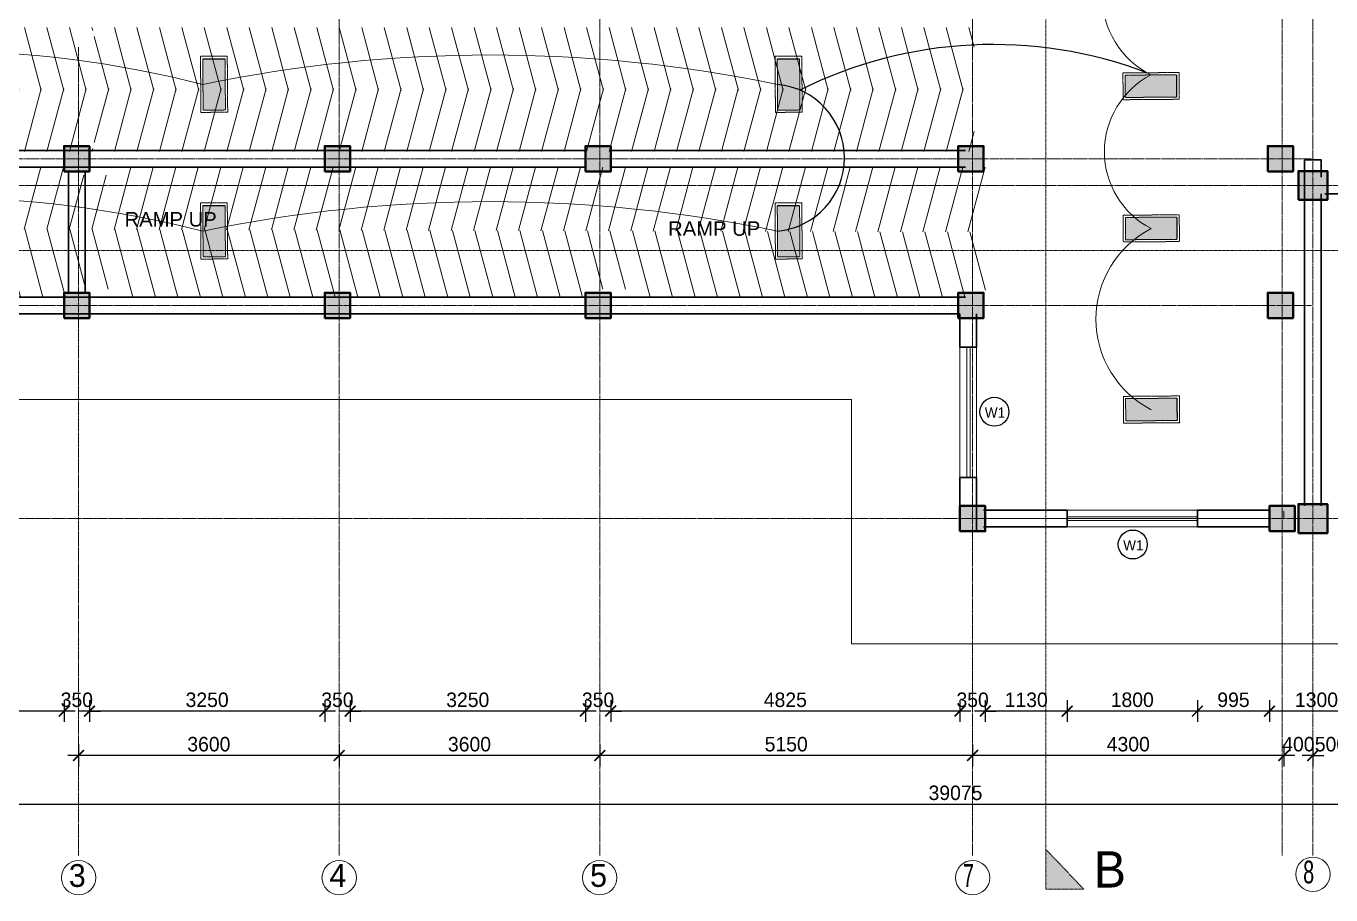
# Model space of a CAD drawing. Header units: inches. Extents: x -3071 to 2534411, y -17796 to 388172.
# Drawn here: x 1675120 to 1693144, y 346953 to 358951 of the extents above; entities that cross this region are included whole.
import ezdxf
from ezdxf.enums import TextEntityAlignment as Align

# ---------------------------------------------------------------- set-up
doc = ezdxf.new("R2010")
doc.units = ezdxf.units.IN
doc.header["$MEASUREMENT"] = 0
for name, pattern in [('ACAD_ISO08W100', [36, 24, -3, 6, -3]), ('CENTER', [2, 1.25, -0.25, 0.25, -0.25]), ('DASHDOT2', [12.7, 6.35, -3.175, 0, -3.175]), ('DASHED', [0.75, 0.5, -0.25])]:
    doc.linetypes.add(name, pattern=pattern)
for name, color, linetype, lineweight in [('001-Archi-Opening Tags', 14, 'Continuous', 25), ('A .4 col', 5, 'Continuous', 40), ('A 0.05 hatch', 252, 'Continuous', 5), ('A 0.13 dw', 3, 'Continuous', 13), ('A 0.13 IND DIM', 240, 'Continuous', 13), ('A 0.13parapet partition', 230, 'Continuous', 13), ('A 0.18 steps', 6, 'Continuous', 18), ('cen', 50, 'ACAD_ISO08W100', 5), ('dotted line', 1, 'DASHED', 9), ('Grid Tag', 6, 'Continuous', 20), ('p1 walls stone outline', 4, 'Continuous', 30), ('section', 6, 'DASHDOT2', 20), ('text', 7, 'Continuous', 25)]:
    doc.layers.add(name, color=color, linetype=linetype, lineweight=lineweight)
doc.layers.add('1 x 4 recessed', color=80, linetype='CENTER')
doc.layers.add('Wires', color=1, linetype='Continuous')
doc.styles.add('AERIAL', font='arial.ttf', dxfattribs={"height": 10})
doc.styles.add('Archi 100', font='GOTHIC.TTF', dxfattribs={"height": 200})
doc.styles.add('CG', font='GOTHIC.TTF', dxfattribs={"height": 40})
doc.styles.get("Standard").update_dxf_attribs({"font": 'GOTHIC.TTF'})
doc.dimstyles.new('Archi 100', dxfattribs={"dimtxt": 200, "dimasz": 150, "dimexe": 150, "dimexo": 300, "dimgap": 50, "dimtad": 1, "dimdec": 0, "dimrnd": 5, "dimzin": 0, "dimdsep": 46, "dimtxsty": 'Archi 100', "dimblk": 'ARCHTICK', "dimcen": 0.09, "dimdle": 150, "dimclrd": 256, "dimclre": 256, "dimclrt": 256, "dimadec": 0, "dimazin": 0, "dimtfac": 1, "dimtdec": 0, "dimtix": 1, "dimtofl": 0, "dimtmove": 0, "dimatfit": 3, "dimfxl": 150, "dimfxlon": 1, "dimtolj": 1, "dimtzin": 0, "dimlwd": -1, "dimlwe": -1, "dimarcsym": 0})

# ---------------------------------------------------------------- blocks, each defined once
blk = doc.blocks.new('grid')
at = {"layer": 'Grid Tag', "linetype": 'Continuous', "ltscale": 30}
blk.add_circle((51, 48), 264, dxfattribs=at)
blk.add_attdef('GRID', (-143, -93), '', height=200)
blk = doc.blocks.new('W2')
at = {"layer": 'A 0.13 dw'}
for points in [[(143910, 195589), (143910, 195359), (142110, 195359), (142110, 195589)], [(142110, 195446), (143910, 195446), (143910, 195496), (142110, 195496)]]:
    blk.add_lwpolyline(points, close=True, dxfattribs=at)
blk = doc.blocks.new('window tag')
blk.add_circle((0, 0), 200)
at = {"style": 'Archi 100', "flags": 1}
for tag, p in [('WIDTH', (15, 174.5)), ('HEIGHT', (-4.5, -348.5))]:
    blk.add_attdef(tag, p, '', height=200, dxfattribs=at)
at = {"style": 'Archi 100'}
blk.add_attdef('SYMBOL', text='', height=200, dxfattribs=at).set_placement((8, -10.5), align=Align.MIDDLE_CENTER)
blk = doc.blocks.new('_ArchTick')
at = {"color": 0, "linetype": 'ByBlock', "const_width": 0.15}
blk.add_lwpolyline([(-0.5, -0.5), (0.5, 0.5)], dxfattribs=at)
blk = doc.blocks.new('*D1059')
at = {"transparency": 16777216}
for p, q in [((1693745, 349491), (1692145, 349491)), ((1692295, 349641), (1692295, 349341)), ((1693595, 349641), (1693595, 349341))]:
    blk.add_line(p, q, dxfattribs=at)
at = {"layer": 'Defpoints', "color": 0, "transparency": 16777216}
for p in [(1692295, 351974), (1693595, 351949), (1692295, 349491)]:
    blk.add_point(p, dxfattribs=at)
at = {"transparency": 16777216, "xscale": 150, "yscale": 150, "zscale": 150, "rotation": 180}
blk.add_blockref('_ArchTick', (1692295, 349491), dxfattribs=at)
at = {"transparency": 16777216, "xscale": 150, "yscale": 150, "zscale": 150}
blk.add_blockref('_ArchTick', (1693595, 349491), dxfattribs=at)
at = {"transparency": 16777216, "insert": (1692945, 349646), "char_height": 200, "attachment_point": 5, "style": 'Archi 100'}
blk.add_mtext('\\A1;1300', dxfattribs=at)
blk = doc.blocks.new('*D1060')
at = {"transparency": 16777216}
for p, q in [((1692445, 349491), (1691150, 349491)), ((1691300, 349641), (1691300, 349341)), ((1692295, 349641), (1692295, 349341))]:
    blk.add_line(p, q, dxfattribs=at)
at = {"layer": 'Defpoints', "color": 0, "transparency": 16777216}
for p in [(1691300, 352037), (1692295, 351974), (1691300, 349491)]:
    blk.add_point(p, dxfattribs=at)
at = {"transparency": 16777216, "xscale": 150, "yscale": 150, "zscale": 150, "rotation": 180}
blk.add_blockref('_ArchTick', (1691300, 349491), dxfattribs=at)
at = {"transparency": 16777216, "xscale": 150, "yscale": 150, "zscale": 150}
blk.add_blockref('_ArchTick', (1692295, 349491), dxfattribs=at)
at = {"transparency": 16777216, "insert": (1691798, 349646), "char_height": 200, "attachment_point": 5, "style": 'Archi 100'}
blk.add_mtext('\\A1;995', dxfattribs=at)
blk = doc.blocks.new('*D1061')
at = {"transparency": 16777216}
for p, q in [((1691450, 349491), (1689350, 349491)), ((1689500, 349641), (1689500, 349341)), ((1691300, 349641), (1691300, 349341))]:
    blk.add_line(p, q, dxfattribs=at)
at = {"layer": 'Defpoints', "color": 0, "transparency": 16777216}
for p in [(1689500, 352037), (1691300, 352037), (1689500, 349491)]:
    blk.add_point(p, dxfattribs=at)
at = {"transparency": 16777216, "xscale": 150, "yscale": 150, "zscale": 150, "rotation": 180}
blk.add_blockref('_ArchTick', (1689500, 349491), dxfattribs=at)
at = {"transparency": 16777216, "xscale": 150, "yscale": 150, "zscale": 150}
blk.add_blockref('_ArchTick', (1691300, 349491), dxfattribs=at)
at = {"transparency": 16777216, "insert": (1690400, 349646), "char_height": 200, "attachment_point": 5, "style": 'Archi 100'}
blk.add_mtext('\\A1;1800', dxfattribs=at)
blk = doc.blocks.new('*D1062')
at = {"transparency": 16777216}
for p, q in [((1689650, 349491), (1688220, 349491)), ((1688370, 349641), (1688370, 349341)), ((1689500, 349641), (1689500, 349341))]:
    blk.add_line(p, q, dxfattribs=at)
at = {"layer": 'Defpoints', "color": 0, "transparency": 16777216}
for p in [(1689500, 352037), (1688370, 351974), (1688370, 349491)]:
    blk.add_point(p, dxfattribs=at)
at = {"transparency": 16777216, "xscale": 150, "yscale": 150, "zscale": 150, "rotation": 180}
blk.add_blockref('_ArchTick', (1688370, 349491), dxfattribs=at)
at = {"transparency": 16777216, "xscale": 150, "yscale": 150, "zscale": 150}
blk.add_blockref('_ArchTick', (1689500, 349491), dxfattribs=at)
at = {"transparency": 16777216, "insert": (1688935, 349646), "char_height": 200, "attachment_point": 5, "style": 'Archi 100'}
blk.add_mtext('\\A1;1130', dxfattribs=at)
blk = doc.blocks.new('*D1063')
at = {"transparency": 16777216}
for p, q in [((1688020, 349491), (1687870, 349491)), ((1688020, 349641), (1688020, 349341)), ((1688370, 349641), (1688370, 349341)), ((1688370, 349491), (1688520, 349491))]:
    blk.add_line(p, q, dxfattribs=at)
at = {"layer": 'Defpoints', "color": 0, "transparency": 16777216}
for p in [(1688020, 351974), (1688370, 351974), (1688020, 349491)]:
    blk.add_point(p, dxfattribs=at)
at = {"transparency": 16777216, "xscale": 150, "yscale": 150, "zscale": 150}
blk.add_blockref('_ArchTick', (1688020, 349491), dxfattribs=at)
at = {"transparency": 16777216, "xscale": 150, "yscale": 150, "zscale": 150, "rotation": 180}
blk.add_blockref('_ArchTick', (1688370, 349491), dxfattribs=at)
at = {"transparency": 16777216, "insert": (1688195, 349646), "char_height": 200, "attachment_point": 5, "style": 'Archi 100'}
blk.add_mtext('\\A1;350', dxfattribs=at)
blk = doc.blocks.new('*D1064')
at = {"transparency": 16777216}
for p, q in [((1688170, 349491), (1683046, 349491)), ((1683196, 349641), (1683196, 349341)), ((1688020, 349641), (1688020, 349341))]:
    blk.add_line(p, q, dxfattribs=at)
at = {"layer": 'Defpoints', "color": 0, "transparency": 16777216}
for p in [(1683196, 354919), (1688020, 351974), (1683196, 349491)]:
    blk.add_point(p, dxfattribs=at)
at = {"transparency": 16777216, "xscale": 150, "yscale": 150, "zscale": 150, "rotation": 180}
blk.add_blockref('_ArchTick', (1683196, 349491), dxfattribs=at)
at = {"transparency": 16777216, "xscale": 150, "yscale": 150, "zscale": 150}
blk.add_blockref('_ArchTick', (1688020, 349491), dxfattribs=at)
at = {"transparency": 16777216, "insert": (1685608, 349646), "char_height": 200, "attachment_point": 5, "style": 'Archi 100'}
blk.add_mtext('\\A1;4825', dxfattribs=at)
blk = doc.blocks.new('*D1065')
at = {"transparency": 16777216}
for p, q in [((1682846, 349491), (1682696, 349491)), ((1682846, 349641), (1682846, 349341)), ((1683196, 349641), (1683196, 349341)), ((1683196, 349491), (1683346, 349491))]:
    blk.add_line(p, q, dxfattribs=at)
at = {"layer": 'Defpoints', "color": 0, "transparency": 16777216}
for p in [(1682846, 354919), (1683196, 354919), (1682846, 349491)]:
    blk.add_point(p, dxfattribs=at)
at = {"transparency": 16777216, "xscale": 150, "yscale": 150, "zscale": 150}
blk.add_blockref('_ArchTick', (1682846, 349491), dxfattribs=at)
at = {"transparency": 16777216, "xscale": 150, "yscale": 150, "zscale": 150, "rotation": 180}
blk.add_blockref('_ArchTick', (1683196, 349491), dxfattribs=at)
at = {"transparency": 16777216, "insert": (1683021, 349646), "char_height": 200, "attachment_point": 5, "style": 'Archi 100'}
blk.add_mtext('\\A1;350', dxfattribs=at)
blk = doc.blocks.new('*D1066')
at = {"transparency": 16777216}
for p, q in [((1682996, 349491), (1679446, 349491)), ((1679596, 349641), (1679596, 349341)), ((1682846, 349641), (1682846, 349341))]:
    blk.add_line(p, q, dxfattribs=at)
at = {"layer": 'Defpoints', "color": 0, "transparency": 16777216}
for p in [(1679596, 354919), (1682846, 354919), (1679596, 349491)]:
    blk.add_point(p, dxfattribs=at)
at = {"transparency": 16777216, "xscale": 150, "yscale": 150, "zscale": 150, "rotation": 180}
blk.add_blockref('_ArchTick', (1679596, 349491), dxfattribs=at)
at = {"transparency": 16777216, "xscale": 150, "yscale": 150, "zscale": 150}
blk.add_blockref('_ArchTick', (1682846, 349491), dxfattribs=at)
at = {"transparency": 16777216, "insert": (1681221, 349646), "char_height": 200, "attachment_point": 5, "style": 'Archi 100'}
blk.add_mtext('\\A1;3250', dxfattribs=at)
blk = doc.blocks.new('*D1067')
at = {"transparency": 16777216}
for p, q in [((1679246, 349491), (1679096, 349491)), ((1679246, 349641), (1679246, 349341)), ((1679596, 349641), (1679596, 349341)), ((1679596, 349491), (1679746, 349491))]:
    blk.add_line(p, q, dxfattribs=at)
at = {"layer": 'Defpoints', "color": 0, "transparency": 16777216}
for p in [(1679246, 354919), (1679596, 354919), (1679246, 349491)]:
    blk.add_point(p, dxfattribs=at)
at = {"transparency": 16777216, "xscale": 150, "yscale": 150, "zscale": 150}
blk.add_blockref('_ArchTick', (1679246, 349491), dxfattribs=at)
at = {"transparency": 16777216, "xscale": 150, "yscale": 150, "zscale": 150, "rotation": 180}
blk.add_blockref('_ArchTick', (1679596, 349491), dxfattribs=at)
at = {"transparency": 16777216, "insert": (1679421, 349646), "char_height": 200, "attachment_point": 5, "style": 'Archi 100'}
blk.add_mtext('\\A1;350', dxfattribs=at)
blk = doc.blocks.new('*D1068')
at = {"transparency": 16777216}
for p, q in [((1679396, 349491), (1675846, 349491)), ((1675996, 349641), (1675996, 349341)), ((1679246, 349641), (1679246, 349341))]:
    blk.add_line(p, q, dxfattribs=at)
at = {"layer": 'Defpoints', "color": 0, "transparency": 16777216}
for p in [(1675996, 354919), (1679246, 354919), (1675996, 349491)]:
    blk.add_point(p, dxfattribs=at)
at = {"transparency": 16777216, "xscale": 150, "yscale": 150, "zscale": 150, "rotation": 180}
blk.add_blockref('_ArchTick', (1675996, 349491), dxfattribs=at)
at = {"transparency": 16777216, "xscale": 150, "yscale": 150, "zscale": 150}
blk.add_blockref('_ArchTick', (1679246, 349491), dxfattribs=at)
at = {"transparency": 16777216, "insert": (1677621, 349646), "char_height": 200, "attachment_point": 5, "style": 'Archi 100'}
blk.add_mtext('\\A1;3250', dxfattribs=at)
blk = doc.blocks.new('*D1069')
at = {"transparency": 16777216}
for p, q in [((1675646, 349491), (1675496, 349491)), ((1675646, 349641), (1675646, 349341)), ((1675996, 349641), (1675996, 349341)), ((1675996, 349491), (1676146, 349491))]:
    blk.add_line(p, q, dxfattribs=at)
at = {"layer": 'Defpoints', "color": 0, "transparency": 16777216}
for p in [(1675646, 354919), (1675996, 354919), (1675646, 349491)]:
    blk.add_point(p, dxfattribs=at)
at = {"transparency": 16777216, "xscale": 150, "yscale": 150, "zscale": 150}
blk.add_blockref('_ArchTick', (1675646, 349491), dxfattribs=at)
at = {"transparency": 16777216, "xscale": 150, "yscale": 150, "zscale": 150, "rotation": 180}
blk.add_blockref('_ArchTick', (1675996, 349491), dxfattribs=at)
at = {"transparency": 16777216, "insert": (1675821, 349646), "char_height": 200, "attachment_point": 5, "style": 'Archi 100'}
blk.add_mtext('\\A1;350', dxfattribs=at)
blk = doc.blocks.new('*D1070')
at = {"transparency": 16777216}
for p, q in [((1675796, 349491), (1671096, 349491)), ((1671246, 349641), (1671246, 349341)), ((1675646, 349641), (1675646, 349341))]:
    blk.add_line(p, q, dxfattribs=at)
at = {"layer": 'Defpoints', "color": 0, "transparency": 16777216}
for p in [(1671246, 354919), (1675646, 354919), (1671246, 349491)]:
    blk.add_point(p, dxfattribs=at)
at = {"transparency": 16777216, "xscale": 150, "yscale": 150, "zscale": 150, "rotation": 180}
blk.add_blockref('_ArchTick', (1671246, 349491), dxfattribs=at)
at = {"transparency": 16777216, "xscale": 150, "yscale": 150, "zscale": 150}
blk.add_blockref('_ArchTick', (1675646, 349491), dxfattribs=at)
at = {"transparency": 16777216, "insert": (1673446, 349646), "char_height": 200, "attachment_point": 5, "style": 'Archi 100'}
blk.add_mtext('\\A1;4400', dxfattribs=at)
blk = doc.blocks.new('*D1078')
at = {"transparency": 16777216}
for p, q in [((1692895, 349028), (1692895, 348728)), ((1693395, 349028), (1693395, 348728)), ((1692895, 348878), (1692745, 348878)), ((1693395, 348878), (1693545, 348878))]:
    blk.add_line(p, q, dxfattribs=at)
at = {"layer": 'Defpoints', "color": 0, "transparency": 16777216}
for p in [(1692895, 352149), (1693395, 352149), (1692895, 348878)]:
    blk.add_point(p, dxfattribs=at)
at = {"transparency": 16777216, "xscale": 150, "yscale": 150, "zscale": 150}
blk.add_blockref('_ArchTick', (1692895, 348878), dxfattribs=at)
at = {"transparency": 16777216, "xscale": 150, "yscale": 150, "zscale": 150, "rotation": 180}
blk.add_blockref('_ArchTick', (1693395, 348878), dxfattribs=at)
at = {"transparency": 16777216, "insert": (1693145, 349033), "char_height": 200, "attachment_point": 5, "style": 'Archi 100'}
blk.add_mtext('\\A1;500', dxfattribs=at)
blk = doc.blocks.new('*D1079')
at = {"transparency": 16777216}
for p, q in [((1692495, 349028), (1692495, 348728)), ((1692895, 349028), (1692895, 348728)), ((1692495, 348878), (1692345, 348878)), ((1692895, 348878), (1693045, 348878))]:
    blk.add_line(p, q, dxfattribs=at)
at = {"layer": 'Defpoints', "color": 0, "transparency": 16777216}
for p in [(1692495, 352149), (1692895, 352149), (1692495, 348878)]:
    blk.add_point(p, dxfattribs=at)
at = {"transparency": 16777216, "xscale": 150, "yscale": 150, "zscale": 150}
blk.add_blockref('_ArchTick', (1692495, 348878), dxfattribs=at)
at = {"transparency": 16777216, "xscale": 150, "yscale": 150, "zscale": 150, "rotation": 180}
blk.add_blockref('_ArchTick', (1692895, 348878), dxfattribs=at)
at = {"transparency": 16777216, "insert": (1692695, 349033), "char_height": 200, "attachment_point": 5, "style": 'Archi 100'}
blk.add_mtext('\\A1;400', dxfattribs=at)
blk = doc.blocks.new('*D1080')
at = {"transparency": 16777216}
for p, q in [((1688195, 349028), (1688195, 348728)), ((1692495, 349028), (1692495, 348728)), ((1692645, 348878), (1688045, 348878))]:
    blk.add_line(p, q, dxfattribs=at)
at = {"layer": 'Defpoints', "color": 0, "transparency": 16777216}
for p in [(1688195, 352149), (1692495, 352149), (1688195, 348878)]:
    blk.add_point(p, dxfattribs=at)
at = {"transparency": 16777216, "xscale": 150, "yscale": 150, "zscale": 150, "rotation": 180}
blk.add_blockref('_ArchTick', (1688195, 348878), dxfattribs=at)
at = {"transparency": 16777216, "xscale": 150, "yscale": 150, "zscale": 150}
blk.add_blockref('_ArchTick', (1692495, 348878), dxfattribs=at)
at = {"transparency": 16777216, "insert": (1690345, 349033), "char_height": 200, "attachment_point": 5, "style": 'Archi 100'}
blk.add_mtext('\\A1;4300', dxfattribs=at)
blk = doc.blocks.new('*D1081')
at = {"transparency": 16777216}
for p, q in [((1683045, 349028), (1683045, 348728)), ((1688195, 349028), (1688195, 348728)), ((1688345, 348878), (1682895, 348878))]:
    blk.add_line(p, q, dxfattribs=at)
at = {"layer": 'Defpoints', "color": 0, "transparency": 16777216}
for p in [(1683045, 355094), (1688195, 352149), (1683045, 348878)]:
    blk.add_point(p, dxfattribs=at)
at = {"transparency": 16777216, "xscale": 150, "yscale": 150, "zscale": 150, "rotation": 180}
blk.add_blockref('_ArchTick', (1683045, 348878), dxfattribs=at)
at = {"transparency": 16777216, "xscale": 150, "yscale": 150, "zscale": 150}
blk.add_blockref('_ArchTick', (1688195, 348878), dxfattribs=at)
at = {"transparency": 16777216, "insert": (1685620, 349033), "char_height": 200, "attachment_point": 5, "style": 'Archi 100'}
blk.add_mtext('\\A1;5150', dxfattribs=at)
blk = doc.blocks.new('*D1082')
at = {"transparency": 16777216}
for p, q in [((1679445, 349028), (1679445, 348728)), ((1683045, 349028), (1683045, 348728)), ((1683195, 348878), (1679295, 348878))]:
    blk.add_line(p, q, dxfattribs=at)
at = {"layer": 'Defpoints', "color": 0, "transparency": 16777216}
for p in [(1679445, 355094), (1683045, 355094), (1679445, 348878)]:
    blk.add_point(p, dxfattribs=at)
at = {"transparency": 16777216, "xscale": 150, "yscale": 150, "zscale": 150, "rotation": 180}
blk.add_blockref('_ArchTick', (1679445, 348878), dxfattribs=at)
at = {"transparency": 16777216, "xscale": 150, "yscale": 150, "zscale": 150}
blk.add_blockref('_ArchTick', (1683045, 348878), dxfattribs=at)
at = {"transparency": 16777216, "insert": (1681245, 349033), "char_height": 200, "attachment_point": 5, "style": 'Archi 100'}
blk.add_mtext('\\A1;3600', dxfattribs=at)
blk = doc.blocks.new('*D1083')
at = {"transparency": 16777216}
for p, q in [((1675845, 349028), (1675845, 348728)), ((1679445, 349028), (1679445, 348728)), ((1679595, 348878), (1675695, 348878))]:
    blk.add_line(p, q, dxfattribs=at)
at = {"layer": 'Defpoints', "color": 0, "transparency": 16777216}
for p in [(1675845, 355094), (1679445, 355094), (1675845, 348878)]:
    blk.add_point(p, dxfattribs=at)
at = {"transparency": 16777216, "xscale": 150, "yscale": 150, "zscale": 150, "rotation": 180}
blk.add_blockref('_ArchTick', (1675845, 348878), dxfattribs=at)
at = {"transparency": 16777216, "xscale": 150, "yscale": 150, "zscale": 150}
blk.add_blockref('_ArchTick', (1679445, 348878), dxfattribs=at)
at = {"transparency": 16777216, "insert": (1677645, 349033), "char_height": 200, "attachment_point": 5, "style": 'Archi 100'}
blk.add_mtext('\\A1;3600', dxfattribs=at)
blk = doc.blocks.new('*D1086')
at = {"transparency": 16777216}
for p, q in [((1668422, 348356), (1668422, 348056)), ((1707495, 348356), (1707495, 348056)), ((1668272, 348206), (1707645, 348206))]:
    blk.add_line(p, q, dxfattribs=at)
at = {"layer": 'Defpoints', "color": 0, "transparency": 16777216}
for p in [(1668422, 354894), (1707495, 351949), (1707495, 348206)]:
    blk.add_point(p, dxfattribs=at)
at = {"transparency": 16777216, "xscale": 150, "yscale": 150, "zscale": 150, "rotation": 180}
blk.add_blockref('_ArchTick', (1668422, 348206), dxfattribs=at)
at = {"transparency": 16777216, "xscale": 150, "yscale": 150, "zscale": 150}
blk.add_blockref('_ArchTick', (1707495, 348206), dxfattribs=at)
at = {"transparency": 16777216, "insert": (1687958, 348361), "char_height": 200, "attachment_point": 5, "style": 'Archi 100'}
blk.add_mtext('\\A1;39075', dxfattribs=at)
blk = doc.blocks.new('2 ft panel')
at = {"layer": '1 x 4 recessed', "lineweight": 0}
h = blk.add_hatch(dxfattribs=at)
h.set_pattern_fill('AR-SAND', color=256, scale=6.25)
h.set_pattern_definition([(37.5, (-417982.219, 97562.351), (-0.39370849, 12.04264856), [0, -9.5, 0, -10.625, 0, -10.15625]), (7.5, (-417982.219, 97562.351), (11.0611044, 17.6384129), [0, -5.125, 0, -8.5625, 0, -3.28125]), (327.5, (-417989.906, 97562.351), (19.46338664, 0.03536908), [0, -3.125, 0, -11.25, 0, -14.6875]), (317.5, (-417989.906, 97562.351), (18.7882913, 5.4854723), [0, -1.5625, 0, -7.375, 0, -8.4375])])
h.paths.add_polyline_path([(287, -125), (287, 125), (-288, 125), (-288, -125)])
at = {"layer": '1 x 4 recessed'}
blk.add_line((287, 125), (287, -125), dxfattribs=at)
at = {"layer": '1 x 4 recessed', "lineweight": 0}
for points in [[(316, -150), (-313, -150), (-313, 150), (316, 150)], [(316, 150), (316, -150)], [(287, -125), (-288, -125), (-288, 125), (287, 125)]]:
    blk.add_lwpolyline(points, dxfattribs=at)

msp = doc.modelspace()

# ---------------------------------------------------------------- hatches: boundary and pattern name
at = {"layer": 'A .4 col', "linetype": 'Continuous'}
h = msp.add_hatch(color=256, dxfattribs=at)
h.dxf.hatch_style = 1
h.paths.add_polyline_path([(1675645.55, 356944.4), (1675995.55, 356944.4), (1675995.55, 357294.4), (1675645.55, 357294.4)])
h = msp.add_hatch(color=256, dxfattribs=at)
h.dxf.hatch_style = 1
h.paths.add_polyline_path([(1679245.55, 356944.4), (1679595.55, 356944.4), (1679595.55, 357294.4), (1679245.55, 357294.4)])
h = msp.add_hatch(color=256, dxfattribs=at)
h.dxf.hatch_style = 1
h.paths.add_polyline_path([(1682845.55, 356944.4), (1683195.55, 356944.4), (1683195.55, 357294.4), (1682845.55, 357294.4)])
h = msp.add_hatch(color=256, dxfattribs=at)
h.dxf.hatch_style = 1
h.paths.add_polyline_path([(1687995.55, 356944.4), (1688345.55, 356944.4), (1688345.55, 357294.4), (1687995.55, 357294.4)])
h = msp.add_hatch(color=256, dxfattribs=at)
h.dxf.hatch_style = 1
h.paths.add_polyline_path([(1692270.55, 356944.4), (1692620.55, 356944.4), (1692620.55, 357294.4), (1692270.55, 357294.4)])
h = msp.add_hatch(color=256, dxfattribs=at)
h.dxf.hatch_style = 1
h.paths.add_polyline_path([(1692695.4, 356549.4), (1693095.4, 356549.4), (1693095.4, 356949.4), (1692695.4, 356949.4)])
h = msp.add_hatch(color=256, dxfattribs=at)
h.dxf.hatch_style = 1
h.paths.add_polyline_path([(1675645.55, 354919.4), (1675995.55, 354919.4), (1675995.55, 355269.4), (1675645.55, 355269.4)])
h = msp.add_hatch(color=256, dxfattribs=at)
h.dxf.hatch_style = 1
h.paths.add_polyline_path([(1679245.55, 354919.4), (1679595.55, 354919.4), (1679595.55, 355269.4), (1679245.55, 355269.4)])
h = msp.add_hatch(color=256, dxfattribs=at)
h.dxf.hatch_style = 1
h.paths.add_polyline_path([(1682845.55, 354919.4), (1683195.55, 354919.4), (1683195.55, 355269.4), (1682845.55, 355269.4)])
h = msp.add_hatch(color=256, dxfattribs=at)
h.dxf.hatch_style = 1
h.paths.add_polyline_path([(1687995.55, 354919.4), (1688345.55, 354919.4), (1688345.55, 355269.4), (1687995.55, 355269.4)])
h = msp.add_hatch(color=256, dxfattribs=at)
h.dxf.hatch_style = 1
h.paths.add_polyline_path([(1692270.55, 354919.41), (1692620.55, 354919.41), (1692620.55, 355269.41), (1692270.55, 355269.41)])
h = msp.add_hatch(color=256, dxfattribs=at)
h.dxf.hatch_style = 1
h.paths.add_polyline_path([(1688020.4, 351974.4), (1688370.4, 351974.4), (1688370.4, 352324.4), (1688020.4, 352324.4)])
h = msp.add_hatch(color=256, dxfattribs=at)
h.dxf.hatch_style = 1
h.paths.add_polyline_path([(1692295.4, 351974.4), (1692645.4, 351974.4), (1692645.4, 352324.4), (1692295.4, 352324.4)])
h = msp.add_hatch(color=256, dxfattribs=at)
h.dxf.hatch_style = 1
h.paths.add_polyline_path([(1692695.4, 351949.4), (1693095.4, 351949.4), (1693095.4, 352349.4), (1692695.4, 352349.4)])
at = {"layer": 'A 0.05 hatch'}
h = msp.add_hatch(dxfattribs=at)
h.set_pattern_fill('_USER', color=256, scale=300, angle=285, style=0, pattern_type=0)
h.set_pattern_definition([(105, (1838850.58, 504696.66), (-289.77775, -77.6457), [])])
h.paths.add_polyline_path([(1676265.37, 358932.51), (1676265.37, 358807.51), (1676040.37, 358807.51), (1676040.37, 358932.51), (1670910.36, 358932.51), (1670910.36, 358062.51), (1688215.37, 358062.51), (1688215.37, 358932.51)])
h = msp.add_hatch(dxfattribs=at)
h.set_pattern_fill('_USER', color=256, scale=300, angle=285, style=0, pattern_type=0)
h.set_pattern_definition([(255, (1838850.58, 211455.26), (-289.77775, 77.6457), [])])
h.paths.add_polyline_path([(1676265.37, 357219.41), (1676265.37, 357344.41), (1676040.37, 357344.41), (1676040.37, 357219.41), (1670910.36, 357219.41), (1670910.36, 358089.41), (1688215.37, 358089.41), (1688215.37, 357219.41)])
h = msp.add_hatch(dxfattribs=at)
h.set_pattern_fill('_USER', color=256, scale=300, angle=285, style=0, pattern_type=0)
h.set_pattern_definition([(75, (1671052.7, 356129.4), (289.778, -77.6457), [])])
h.paths.add_polyline_path([(1676045.55, 357004.13), (1676045.55, 356894.41), (1675820.55, 356894.41), (1675820.55, 357004.14), (1671067.71, 357004.41), (1671067.71, 356159.41), (1688372.71, 356106.91), (1688372.71, 357003.43), (1676377.71, 357004.11), (1676377.71, 356894.41), (1676152.71, 356894.41), (1676152.71, 357004.12)])
h = msp.add_hatch(dxfattribs=at)
h.set_pattern_fill('_USER', color=256, scale=300, angle=285, style=0, pattern_type=0)
h.set_pattern_definition([(285, (1671052.7, 356192.17), (289.778, 77.6457), [])])
h.paths.add_polyline_path([(1683072.71, 355319.41), (1683522.71, 355319.41), (1683522.71, 355209.41), (1688372.71, 355209.41), (1688372.71, 356106.91), (1671067.71, 356162.17), (1671067.71, 355209.41), (1675872.71, 355209.41), (1675872.71, 355319.41), (1676322.71, 355319.41), (1676322.71, 355209.41), (1683072.71, 355209.41)])
at = {"layer": 'section'}
msp.add_hatch(color=256, dxfattribs=at).paths.add_polyline_path([(1689730.15, 347033.46), (1689207.8, 347033.46), (1689207.8, 347577.06)])

# ---------------------------------------------------------------- linework, layer by layer
at = {"layer": 'A .4 col', "linetype": 'Continuous'}
for points in [[(1675645.55, 356944.4), (1675995.55, 356944.4), (1675995.55, 357294.4), (1675645.55, 357294.4)], [(1679245.55, 356944.4), (1679595.55, 356944.4), (1679595.55, 357294.4), (1679245.55, 357294.4)], [(1682845.55, 356944.4), (1683195.55, 356944.4), (1683195.55, 357294.4), (1682845.55, 357294.4)], [(1687995.55, 356944.4), (1688345.55, 356944.4), (1688345.55, 357294.4), (1687995.55, 357294.4)], [(1692270.55, 356944.4), (1692620.55, 356944.4), (1692620.55, 357294.4), (1692270.55, 357294.4)], [(1692695.4, 356549.4), (1693095.4, 356549.4), (1693095.4, 356949.4), (1692695.4, 356949.4)], [(1675645.55, 354919.4), (1675995.55, 354919.4), (1675995.55, 355269.4), (1675645.55, 355269.4)], [(1679245.55, 354919.4), (1679595.55, 354919.4), (1679595.55, 355269.4), (1679245.55, 355269.4)], [(1682845.55, 354919.4), (1683195.55, 354919.4), (1683195.55, 355269.4), (1682845.55, 355269.4)], [(1687995.55, 354919.4), (1688345.55, 354919.4), (1688345.55, 355269.4), (1687995.55, 355269.4)], [(1692270.55, 354919.41), (1692620.55, 354919.41), (1692620.55, 355269.41), (1692270.55, 355269.41)], [(1688020.4, 351974.4), (1688370.4, 351974.4), (1688370.4, 352324.4), (1688020.4, 352324.4)], [(1692295.4, 351974.4), (1692645.4, 351974.4), (1692645.4, 352324.4), (1692295.4, 352324.4)], [(1692695.4, 351949.4), (1693095.4, 351949.4), (1693095.4, 352349.4), (1692695.4, 352349.4)]]:
    msp.add_lwpolyline(points, close=True, dxfattribs=at)
at = {"layer": 'A 0.13parapet partition'}
for p, q in [((1692495.4, 352254.16), (1692495.4, 352149.41)), ((1692645.4, 352324.4), (1692645.4, 351974.4))]:
    msp.add_line(p, q, dxfattribs=at)
at = {"layer": 'A 0.18 steps', "linetype": 'Continuous'}
msp.add_line((1688090.41, 352149.4), (1692270.4, 352149.4), dxfattribs=at)
at = {"layer": 'cen', "ltscale": 2}
for p, q in [((1679445.4, 374438.91), (1679445.4, 347494.76)), ((1683045.4, 374438.91), (1683045.4, 347494.76)), ((1688195.4, 374438.91), (1688195.4, 347494.76)), ((1692895.4, 374438.91), (1692895.4, 347494.76)), ((1692470.4, 361349.4), (1692470.4, 347494.76)), ((1675845.4, 358659.4), (1675845.4, 347494.76)), ((1692870.55, 357119.41), (1667672.6, 357119.41)), ((1711810.4, 356749.4), (1664130.4, 356749.4)), ((1692875.55, 355094.41), (1667672.6, 355094.41)), ((1711810.4, 352149.4), (1664130.4, 352149.4))]:
    msp.add_line(p, q, dxfattribs=at)
at = {"layer": 'Defpoints', "color": 2}
msp.add_line((1693095.4, 352349.4), (1693095.4, 351949.4), dxfattribs=at)
at = {"layer": 'Defpoints'}
for centre, radius, start, end in [((1688477.47, 352719.07), 5977.53, 69.188492, 116.525002), ((1685408.66, 357132.16), 1016.92, 275.108614, 84.891386)]:
    msp.add_arc(centre, radius, start, end, dxfattribs=at)
at = {"layer": 'dotted line', "linetype": 'Continuous', "ltscale": 1000}
for p, q in [((1686520.4, 353794.41), (1667318.6, 353794.41)), ((1686520.4, 350419.36), (1686520.4, 353794.41)), ((1708310.4, 350419.36), (1686520.4, 350419.36))]:
    msp.add_line(p, q, dxfattribs=at)
at = {"layer": 'p1 walls stone outline'}
for p, q in [((1668735.55, 357234.41), (1678095.55, 357234.41)), ((1675995.55, 357234.41), (1682845.55, 357234.41)), ((1683195.55, 357234.4), (1684395.55, 357234.4)), ((1683195.55, 357234.4), (1687995.55, 357234.4)), ((1686420.43, 357234.41), (1688095.55, 357234.4)), ((1686420.43, 357234.41), (1687995.55, 357234.4)), ((1692780.4, 357105.78), (1692780.4, 356634.4)), ((1693010.4, 357105.78), (1692780.4, 357105.78)), ((1693010.4, 357105.78), (1693010.4, 356864.4)), ((1668735.55, 357004.41), (1678095.55, 357004.41)), ((1675705.55, 356944.4), (1675705.55, 355269.4)), ((1675935.55, 356944.4), (1675935.55, 355269.4)), ((1675995.55, 357004.41), (1682845.55, 357004.41)), ((1683195.55, 357004.4), (1687995.55, 357004.4)), ((1686420.43, 357004.41), (1688095.55, 357004.4)), ((1692780.4, 356864.4), (1692780.4, 352324.39)), ((1693010.4, 356634.4), (1693010.4, 352324.39)), ((1693295.4, 356634.4), (1693057.9, 356634.4)), ((1668735.55, 355209.41), (1688095.55, 355209.41)), ((1668820.55, 354979.41), (1688020.4, 354979.41)), ((1688020.4, 354517.46), (1688020.4, 354979.41)), ((1688250.4, 354517.46), (1688250.4, 354979.41)), ((1688020.4, 354517.46), (1688250.4, 354517.46)), ((1688020.4, 351974.4), (1688020.4, 352717.58)), ((1688020.4, 352717.58), (1688250.4, 352717.58)), ((1688250.4, 351974.4), (1688250.4, 352717.58)), ((1689500.19, 352267.17), (1688345.55, 352267.17)), ((1689500.19, 352267.17), (1689500.19, 352037.17)), ((1692295.4, 352267.17), (1691300.07, 352267.17)), ((1691300.07, 352267.17), (1691300.07, 352037.17)), ((1689500.19, 352037.17), (1688345.55, 352037.17)), ((1692295.4, 352037.17), (1691300.07, 352037.17))]:
    msp.add_line(p, q, dxfattribs=at)
at = {"layer": 'section'}
for p, q in [((1689207.8, 374214.82), (1689207.8, 347033.46)), ((1663804.72, 355850.08), (1711637.51, 355850.08)), ((1689730.15, 347033.46), (1689207.8, 347577.06)), ((1689207.8, 347033.46), (1689730.15, 347033.46))]:
    msp.add_line(p, q, dxfattribs=at)
at = {"layer": 'Wires', "lineweight": 9}
for centre, radius, start, end in [((1691220.64, 359378.89), 1238.32, 117.131693, 242.930407), ((1673863.25, 343631.19), 14978.05, 75.698276, 104.264365), ((1681531.23, 339008.83), 19543.27, 78.285466, 101.714534), ((1691211.69, 357216.53), 1196.03, 117.624773, 242.623009), ((1673863.25, 341605.42), 14978.05, 75.698276, 104.264365), ((1681531.23, 336983.06), 19543.27, 78.285466, 101.714534), ((1691305.74, 354903.89), 1406.65, 117.248666, 242.806061)]:
    msp.add_arc(centre, radius, start, end, dxfattribs=at)

# ---------------------------------------------------------------- block references
ref = msp.add_blockref('grid', (1675799.17, 347146.7), dxfattribs=dict(xscale=0.8987445155798923, yscale=0.8987445155798923, zscale=0.8987445155798923))
ref.add_attrib('GRID', '3', (1675710.64, 347062.92), dxfattribs={"height": 314.56})
ref = msp.add_blockref('grid', (1679399.17, 347146.7), dxfattribs=dict(xscale=0.8987445155798923, yscale=0.8987445155798923, zscale=0.8987445155798923))
ref.add_attrib('GRID', '4', (1679310.64, 347062.92), dxfattribs={"height": 314.56})
ref = msp.add_blockref('grid', (1682999.17, 347146.7), dxfattribs=dict(xscale=0.8987445155798923, yscale=0.8987445155798923, zscale=0.8987445155798923))
ref.add_attrib('GRID', '5', (1682910.64, 347062.92), dxfattribs={"height": 314.56})
ref = msp.add_blockref('grid', (1688149.18, 347146.7), dxfattribs=dict(xscale=0.8987445155798923, yscale=0.8987445155798923, zscale=0.8987445155798923))
ref.add_attrib('GRID', '7', (1688060.64, 347062.92), dxfattribs={"height": 314.56, "width": 0.65})
ref = msp.add_blockref('grid', (1692849.18, 347195.17), dxfattribs=dict(xscale=0.8987445155798923, yscale=0.8987445155798923, zscale=0.8987445155798923))
ref.add_attrib('GRID', '8', (1692760.64, 347111.39), dxfattribs={"height": 314.56, "width": 0.65})
at = {"layer": '001-Archi-Opening Tags'}
ref = msp.add_blockref('window tag', (1688495.82, 353624.53), dxfattribs=at)
ref.add_attrib('SYMBOL', 'W1', dxfattribs={"layer": '0', "height": 140, "style": 'CG'}).set_placement((1688503.82, 353614.03), align=Align.MIDDLE_CENTER)
ref = msp.add_blockref('window tag', (1690407.14, 351791.75), dxfattribs=at)
ref.add_attrib('SYMBOL', 'W1', dxfattribs={"layer": '0', "height": 140, "style": 'CG'}).set_placement((1690415.14, 351781.25), align=Align.MIDDLE_CENTER)
at = {"layer": '1 x 4 recessed', "xscale": 1.232584708463637, "yscale": 1.232584708463637, "zscale": 1.232584708463637}
for p, rotation in [((1677717.32, 358146.25), 90.44801278280978), ((1685653.28, 358146.25), 90.44801278280978), ((1690658.32, 358122.15), 0.4480127828097937), ((1677717.32, 356120.48), 90.44801278280978), ((1685653.28, 356120.48), 90.44801278280978), ((1690661.21, 356157.22), 0.4480127828097937), ((1690664.1, 353655.49), 0.4480127828097937)]:
    msp.add_blockref('2 ft panel', p, dxfattribs=dict(at, rotation=rotation))
at = {"layer": 'A 0.13 IND DIM', "rotation": 89.99999999995498}
msp.add_blockref('W2', (1883609, 210607.31), dxfattribs=at)
at = {"layer": 'A 0.13 IND DIM'}
msp.add_blockref('W2', (1547389.92, 156678.57), dxfattribs=at)

# ---------------------------------------------------------------- texts
at = {"layer": 'section', "insert": (1690091.1, 347304.45), "char_height": 500, "width": 2050.5885, "attachment_point": 5, "style": 'CG'}
msp.add_mtext('B', dxfattribs=at)
at = {"layer": 'text', "style": 'AERIAL'}
for p in [(1676480.5, 356183.19), (1683988.88, 356055.19)]:
    msp.add_text('RAMP UP', height=200, dxfattribs=at).set_placement(p)

# ---------------------------------------------------------------- dimensions: what is measured, and where the dimension line sits
for base, p1, p2, picture, middle in [((1675845.4, 348877.81), (1679445.4, 355094.41), (1675845.4, 355094.41), '*D1083', (1677645.4, 349032.84)), ((1679445.4, 348877.81), (1683045.4, 355094.41), (1679445.4, 355094.41), '*D1082', (1681245.4, 349032.84)), ((1683045.4, 348877.81), (1688195.4, 352149.4), (1683045.4, 355094.41), '*D1081', (1685620.4, 349032.84)), ((1671245.55, 349491.06), (1675645.55, 354919.4), (1671245.55, 354919.4), '*D1070', (1673445.55, 349646.1)), ((1675645.55, 349491.06), (1675995.55, 354919.4), (1675645.55, 354919.4), '*D1069', (1675820.55, 349646.1)), ((1675995.55, 349491.06), (1679245.55, 354919.4), (1675995.55, 354919.4), '*D1068', (1677620.55, 349646.1)), ((1679245.55, 349491.06), (1679595.55, 354919.4), (1679245.55, 354919.4), '*D1067', (1679420.55, 349646.1)), ((1679595.55, 349491.06), (1682845.55, 354919.4), (1679595.55, 354919.4), '*D1066', (1681220.55, 349646.1)), ((1682845.55, 349491.06), (1683195.55, 354919.4), (1682845.55, 354919.4), '*D1065', (1683020.55, 349646.1)), ((1683195.55, 349491.06), (1688020.4, 351974.4), (1683195.55, 354919.4), '*D1064', (1685607.98, 349646.1)), ((1688195.4, 348877.81), (1692495.4, 352149.4), (1688195.4, 352149.4), '*D1080', (1690345.4, 349032.84)), ((1688370.4, 349491.06), (1689500.19, 352037.17), (1688370.4, 351974.4), '*D1062', (1688935.29, 349646.1)), ((1689500.19, 349491.06), (1691300.07, 352037.17), (1689500.19, 352037.17), '*D1061', (1690400.13, 349646.1)), ((1691300.07, 349491.06), (1692295.4, 351974.4), (1691300.07, 352037.17), '*D1060', (1691797.74, 349646.1)), ((1692495.4, 348877.81), (1692895.4, 352149.4), (1692495.4, 352149.4), '*D1079', (1692695.4, 349032.84)), ((1692895.4, 348877.81), (1693395.4, 352149.4), (1692895.4, 352149.4), '*D1078', (1693145.4, 349032.84)), ((1688020.4, 349491.06), (1688370.4, 351974.4), (1688020.4, 351974.4), '*D1063', (1688195.4, 349646.1)), ((1692295.4, 349491.06), (1693595.4, 351949.4), (1692295.4, 351974.4), '*D1059', (1692945.4, 349646.1))]:
    dim = msp.add_linear_dim(base=base, p1=p1, p2=p2, dimstyle='Archi 100', override={"dimtmove": 1})
    dim.commit()
    dim.dimension.update_dxf_attribs({"geometry": picture, "text_midpoint": middle})
dim = msp.add_linear_dim(base=(1707495.4, 348205.99), p1=(1668421.51, 354894.41), p2=(1707495.4, 351949.4), dimstyle='Archi 100')
dim.commit()
dim.dimension.update_dxf_attribs({"geometry": '*D1086', "text_midpoint": (1687958.46, 348361.02)})

doc.saveas('drawing.dxf')
